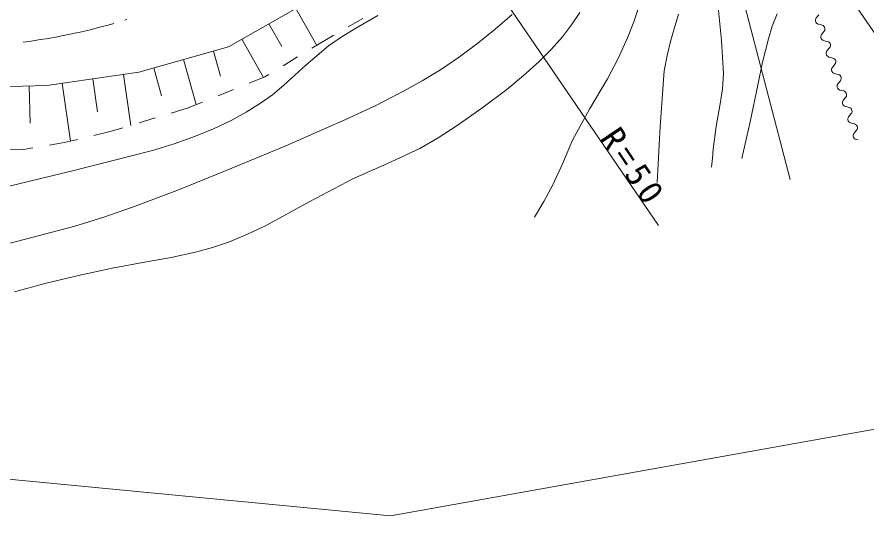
# Model space of a CAD drawing. Units: millimetres, scale not verified. Extents: x 62358 to 702358, y -11416 to 348584.
# Drawn here: x 236948 to 287586, y 214092 to 243805 of the extents above; entities that cross this region are included whole.
import ezdxf

# ---------------------------------------------------------------- set-up
doc = ezdxf.new("R2010")
doc.units = ezdxf.units.MM
doc.header["$LTSCALE"] = 1000
doc.linetypes.add('USER3', pattern=[2, 1, -1])
doc.layers.add('S-SUV', color=7, linetype='Continuous', lineweight=13)
doc.styles.add('ＭＳ ゴシック', font='')
doc.styles.get('ＭＳ ゴシック').set_extended_font_data('MS Gothic')

msp = doc.modelspace()

# ---------------------------------------------------------------- linework, layer by layer
at = {"layer": 'S-SUV'}
for p, q in [((276248, 260063), (283007, 234130)), ((260437, 252952), (275171, 231380)), ((283143, 249997), (295652, 231697)), ((249544, 242026), (254371, 244764)), ((253566, 244308), (254811, 242115)), ((269988, 243332), (270484, 244081)), ((274011, 244461), (273695, 243510)), ((278729, 244382), (278919, 242396)), ((257164, 243155), (258452, 243891)), ((265438, 243073), (266441, 243963)), ((275909, 242425), (276363, 243973)), ((281946, 243255), (282243, 243984)), ((284529, 243694), (284511, 243642)), ((284511, 243642), (284512, 243572)), ((284512, 243572), (284535, 243503)), ((284557, 243752), (284529, 243694)), ((284713, 243939), (284557, 243752)), ((251958, 243395), (252719, 242053)), ((256317, 242643), (257164, 243155)), ((264409, 242239), (265438, 243073)), ((269444, 242618), (269988, 243332)), ((273695, 243510), (273317, 242567)), ((281709, 242511), (281946, 243255)), ((284535, 243503), (284572, 243447)), ((284572, 243447), (284625, 243410)), ((284625, 243410), (284677, 243384)), ((284677, 243384), (284796, 243355)), ((284796, 243355), (284914, 243326)), ((284914, 243326), (284971, 243301)), ((284971, 243301), (285022, 243261)), ((285022, 243261), (285060, 243203)), ((285060, 243203), (285081, 243141)), ((285082, 243079), (285068, 243015)), ((285081, 243141), (285082, 243079)), ((255515, 242088), (256317, 242643)), ((268773, 241863), (269444, 242618)), ((273317, 242567), (272754, 241334)), ((284851, 242713), (284833, 242660)), ((284833, 242660), (284835, 242590)), ((284835, 242590), (284857, 242522)), ((284879, 242771), (284851, 242713)), ((285035, 242958), (284879, 242771)), ((285068, 243015), (285035, 242958)), ((250349, 242482), (251637, 240212)), ((254162, 240939), (255515, 242088)), ((263307, 241426), (264409, 242239)), ((275675, 241517), (275909, 242425)), ((278919, 242396), (279047, 240418)), ((281362, 241123), (281709, 242511)), ((284857, 242522), (284894, 242466)), ((284894, 242466), (284947, 242429)), ((284947, 242429), (285000, 242402)), ((285000, 242402), (285118, 242373)), ((285118, 242373), (285236, 242344)), ((285236, 242344), (285293, 242319)), ((285293, 242319), (285344, 242279)), ((285344, 242279), (285383, 242221)), ((285383, 242221), (285403, 242160)), ((285404, 242098), (285390, 242033)), ((285403, 242160), (285404, 242098)), ((244204, 240520), (249544, 242026)), ((248654, 241775), (249075, 240283)), ((268059, 241150), (268773, 241863)), ((285174, 241731), (285155, 241679)), ((285155, 241679), (285157, 241609)), ((285157, 241609), (285179, 241540)), ((285201, 241789), (285174, 241731)), ((285357, 241976), (285201, 241789)), ((285390, 242033), (285357, 241976)), ((246874, 241273), (247631, 238590)), ((262173, 240663), (263307, 241426)), ((267107, 240296), (268059, 241150)), ((272754, 241334), (272136, 240123)), ((275500, 240599), (275675, 241517)), ((281079, 239737), (281362, 241123)), ((285179, 241540), (285217, 241484)), ((285217, 241484), (285270, 241447)), ((285270, 241447), (285322, 241421)), ((285322, 241421), (285440, 241392)), ((285440, 241392), (285558, 241363)), ((285558, 241363), (285615, 241338)), ((285615, 241338), (285667, 241298)), ((285667, 241298), (285705, 241239)), ((285712, 241052), (285679, 240995)), ((285705, 241239), (285725, 241178)), ((285726, 241116), (285712, 241052)), ((285725, 241178), (285726, 241116)), ((245094, 240771), (245563, 239110)), ((252843, 239739), (254162, 240939)), ((261085, 239995), (262173, 240663)), ((275267, 237276), (275500, 240599)), ((285496, 240750), (285478, 240697)), ((285478, 240697), (285479, 240627)), ((285479, 240627), (285502, 240558)), ((285523, 240807), (285496, 240750)), ((285502, 240558), (285539, 240503)), ((285679, 240995), (285523, 240807)), ((238726, 239732), (244204, 240520)), ((241465, 240126), (241748, 238157)), ((243291, 240388), (243727, 237352)), ((266121, 239493), (267107, 240296)), ((272136, 240123), (271063, 238307)), ((279047, 240418), (278970, 239526)), ((285539, 240503), (285592, 240466)), ((285592, 240466), (285644, 240439)), ((285644, 240439), (285762, 240410)), ((285762, 240410), (285881, 240381)), ((285881, 240381), (285938, 240356)), ((285938, 240356), (285989, 240316)), ((285989, 240316), (286027, 240258)), ((286034, 240070), (286001, 240013)), ((286027, 240258), (286047, 240197)), ((286048, 240134), (286034, 240070)), ((286047, 240197), (286048, 240134)), ((232427, 239561), (238726, 239732)), ((237676, 239704), (237736, 237475)), ((239639, 239864), (240135, 236408)), ((252164, 239180), (252843, 239739)), ((259970, 239382), (261085, 239995)), ((278970, 239526), (278831, 238626)), ((280630, 237554), (281079, 239737)), ((285818, 239768), (285800, 239716)), ((285800, 239716), (285801, 239646)), ((285801, 239646), (285824, 239577)), ((285845, 239826), (285818, 239768)), ((285824, 239577), (285861, 239521)), ((286001, 240013), (285845, 239826)), ((285861, 239521), (285914, 239484)), ((251448, 238668), (252164, 239180)), ((258239, 238504), (259970, 239382)), ((264637, 238377), (266121, 239493)), ((285914, 239484), (285966, 239458)), ((285966, 239458), (286084, 239429)), ((286084, 239429), (286203, 239399)), ((286324, 239031), (286167, 238844)), ((286203, 239399), (286260, 239375)), ((286260, 239375), (286311, 239334)), ((286311, 239334), (286349, 239276)), ((286356, 239088), (286324, 239031)), ((286349, 239276), (286369, 239215)), ((286371, 239153), (286356, 239088)), ((286369, 239215), (286371, 239153)), ((250591, 238133), (251448, 238668)), ((278831, 238626), (278596, 237278)), ((286140, 238786), (286122, 238734)), ((286122, 238734), (286123, 238664)), ((286123, 238664), (286146, 238595)), ((286167, 238844), (286140, 238786)), ((286146, 238595), (286183, 238540)), ((286183, 238540), (286236, 238503)), ((249700, 237648), (250591, 238133)), ((256485, 237680), (258239, 238504)), ((263118, 237310), (264637, 238377)), ((271063, 238307), (270046, 236467)), ((286236, 238503), (286288, 238476)), ((286288, 238476), (286407, 238447)), ((286407, 238447), (286525, 238418)), ((286646, 238050), (286490, 237863)), ((286525, 238418), (286582, 238393)), ((286582, 238393), (286633, 238353)), ((286633, 238353), (286671, 238295)), ((286679, 238107), (286646, 238050)), ((286671, 238295), (286691, 238233)), ((286693, 238171), (286679, 238107)), ((286691, 238233), (286693, 238171)), ((248645, 237149), (249700, 237648)), ((252958, 236139), (256485, 237680)), ((280121, 235377), (280630, 237554)), ((286462, 237805), (286444, 237753)), ((286444, 237753), (286446, 237682)), ((286446, 237682), (286468, 237614)), ((286490, 237863), (286462, 237805)), ((286468, 237614), (286505, 237558)), ((286505, 237558), (286558, 237521)), ((286558, 237521), (286610, 237495)), ((286610, 237495), (286729, 237465)), ((247575, 236709), (248645, 237149)), ((262044, 236618), (263118, 237310)), ((275095, 233956), (275267, 237276)), ((278596, 237278), (278421, 235927)), ((286729, 237465), (286847, 237436)), ((286968, 237068), (286812, 236881)), ((286847, 237436), (286904, 237412)), ((286904, 237412), (286955, 237371)), ((286955, 237371), (286994, 237313)), ((287001, 237125), (286968, 237068)), ((286994, 237313), (287014, 237252)), ((287015, 237190), (287001, 237125)), ((287014, 237252), (287015, 237190)), ((246304, 236251), (247575, 236709)), ((260942, 235980), (262044, 236618)), ((286785, 236823), (286766, 236771)), ((286766, 236771), (286768, 236701)), ((286768, 236701), (286790, 236632)), ((286812, 236881), (286785, 236823)), ((286790, 236632), (286828, 236576)), ((286828, 236576), (286881, 236539)), ((286881, 236539), (286933, 236513)), ((286933, 236513), (287051, 236484)), ((245017, 235850), (246304, 236251)), ((249418, 234658), (252958, 236139)), ((258984, 235054), (260942, 235980)), ((270046, 236467), (269475, 235104)), ((240337, 234659), (245017, 235850)), ((278421, 235927), (278372, 235399)), ((256998, 234181), (258984, 235054)), ((269475, 235104), (268850, 233766)), ((278372, 235399), (278331, 234871)), ((235657, 233530), (240337, 234659)), ((246629, 233538), (249418, 234658)), ((254362, 232804), (256998, 234181)), ((243822, 232476), (246629, 233538)), ((268850, 233766), (268337, 232820)), ((242113, 231883), (243822, 232476)), ((251751, 231373), (254362, 232804)), ((268337, 232820), (267779, 231887)), ((240396, 231349), (242113, 231883)), ((237531, 230587), (240396, 231349)), ((250682, 230870), (251751, 231373)), ((259195, 214092), (355686, 231395)), ((234648, 229883), (237531, 230587)), ((248596, 230082), (249598, 230427)), ((249598, 230427), (250682, 230870)), ((247588, 229798), (248596, 230082)), ((244667, 229220), (246136, 229480)), ((246136, 229480), (247588, 229798)), ((242623, 228847), (244667, 229220)), ((106339, 228877), (259195, 214092)), ((238689, 227955), (240604, 228418)), ((240604, 228418), (242623, 228847)), ((236791, 227435), (238689, 227955))]:
    msp.add_line(p, q, dxfattribs=at)
at = {"layer": 'S-SUV', "linetype": 'USER3'}
for p, q in [((261000, 245741), (255378, 242458)), ((255378, 242458), (251708, 240241)), ((251708, 240241), (247090, 238371)), ((247090, 238371), (242503, 236981)), ((242503, 236981), (239867, 236343)), ((237331, 235914), (229997, 236070)), ((239867, 236343), (237331, 235914))]:
    msp.add_line(p, q, dxfattribs=at)
at = {"layer": 'S-SUV'}
for start, end in [(286.9651, 287.1421), (277.4026, 285.9026)]:
    msp.add_arc((232539, 279128), 37129, start, end, dxfattribs=at)

# ---------------------------------------------------------------- texts
at = {"layer": 'S-SUV', "insert": (271607, 236573), "char_height": 1466, "attachment_point": 7, "rotation": 304, "style": 'ＭＳ ゴシック'}
msp.add_mtext('\\T1.3;R=50', dxfattribs=at)

doc.saveas('drawing.dxf')
